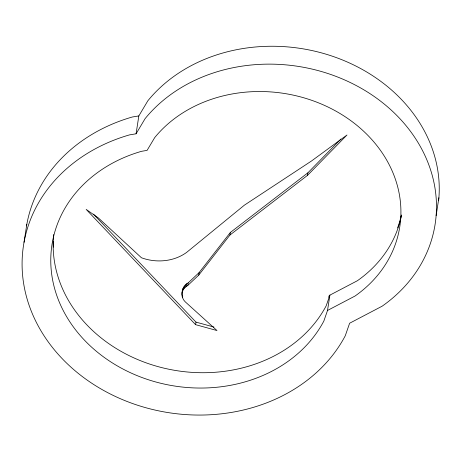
<?xml version="1.0" encoding="UTF-8"?>
<svg xmlns="http://www.w3.org/2000/svg" width="462" height="462" viewBox="0 0 462 462"><rect width="100%" height="100%" fill="white"/><g stroke="black" fill="none" stroke-linecap="round" stroke-linejoin="round"><path stroke-width="0.69" d="M182.034 292.983L183.027 289.997L184.996 287.416L187.78 285.464L198.752 275.098L229.966 235.008L307.507 175.358L347.008 134.991L311.365 161.088L244.415 205.145L186.625 252.402A44.092 37.266 8.8 0 1 141.459 257.773L98.418 217.989L86.157 209.39L195.588 324.665L217.001 330.549L185.297 301.882C179.735 296.743 181.352 286.169 188.173 282.906L199.151 272.54L230.365 232.455L307.906 172.8L340.904 139.079M182.328 292.001L182.432 290.431M24.024 242.331L26.796 224.457M136.071 133.801L145.097 118.647A159.673 134.968 8.8 0 1 382.369 102.552A159.673 134.968 8.8 0 1 382.166 306.173L349.618 323.233L345.281 335.741A169.283 143.087 8.8 0 1 69.017 365.378A169.283 143.087 8.8 0 1 129.527 134.881L136.071 133.801L138.837 115.922L147.863 100.768A159.673 134.968 8.8 0 1 332.981 56.416A159.673 134.968 8.8 0 1 438.64 200.566M181.936 294.56L182.23 292.642M182.403 291.453L182.802 288.9M183.027 289.997L183.426 287.445M182.103 296.136L182.299 294.86M182.53 297.69L182.727 296.413M183.899 288.64L184.298 286.088M184.996 287.416L185.395 284.863M186.302 286.348L186.694 283.795M187.78 285.464L188.173 282.906M198.752 275.098L199.151 272.54M195.588 324.665L195.986 322.112L93.486 214.137M229.966 235.008L230.365 232.455M307.507 175.358L307.906 172.8M327.523 310.452L355.03 296.038A134.921 114.045 8.8 0 0 355.203 123.989A134.921 114.045 8.8 0 0 154.712 137.589L147.083 150.387L141.557 151.305A143.041 120.905 8.8 0 0 90.425 346.067A143.041 120.905 8.8 0 0 323.862 321.026L327.523 310.452L329.897 295.131L357.403 280.717A134.921 114.045 8.8 0 0 401.449 215.425M436.134 215.598L438.9 197.719M328.69 297.199L329.377 295.218M329.897 295.131L326.236 305.7A143.041 120.905 8.8 0 1 160.395 367.255A143.041 120.905 8.8 0 1 53.679 234.575M138.837 115.922L132.294 117.001A169.283 143.087 8.8 0 0 26.548 225.86M195.986 322.112L213.946 327.05M53.644 247.21A143.041 120.905 8.8 0 1 53.546 241.407M401.403 214.974A134.921 114.045 8.8 0 1 397.551 227.98"/></g></svg>
